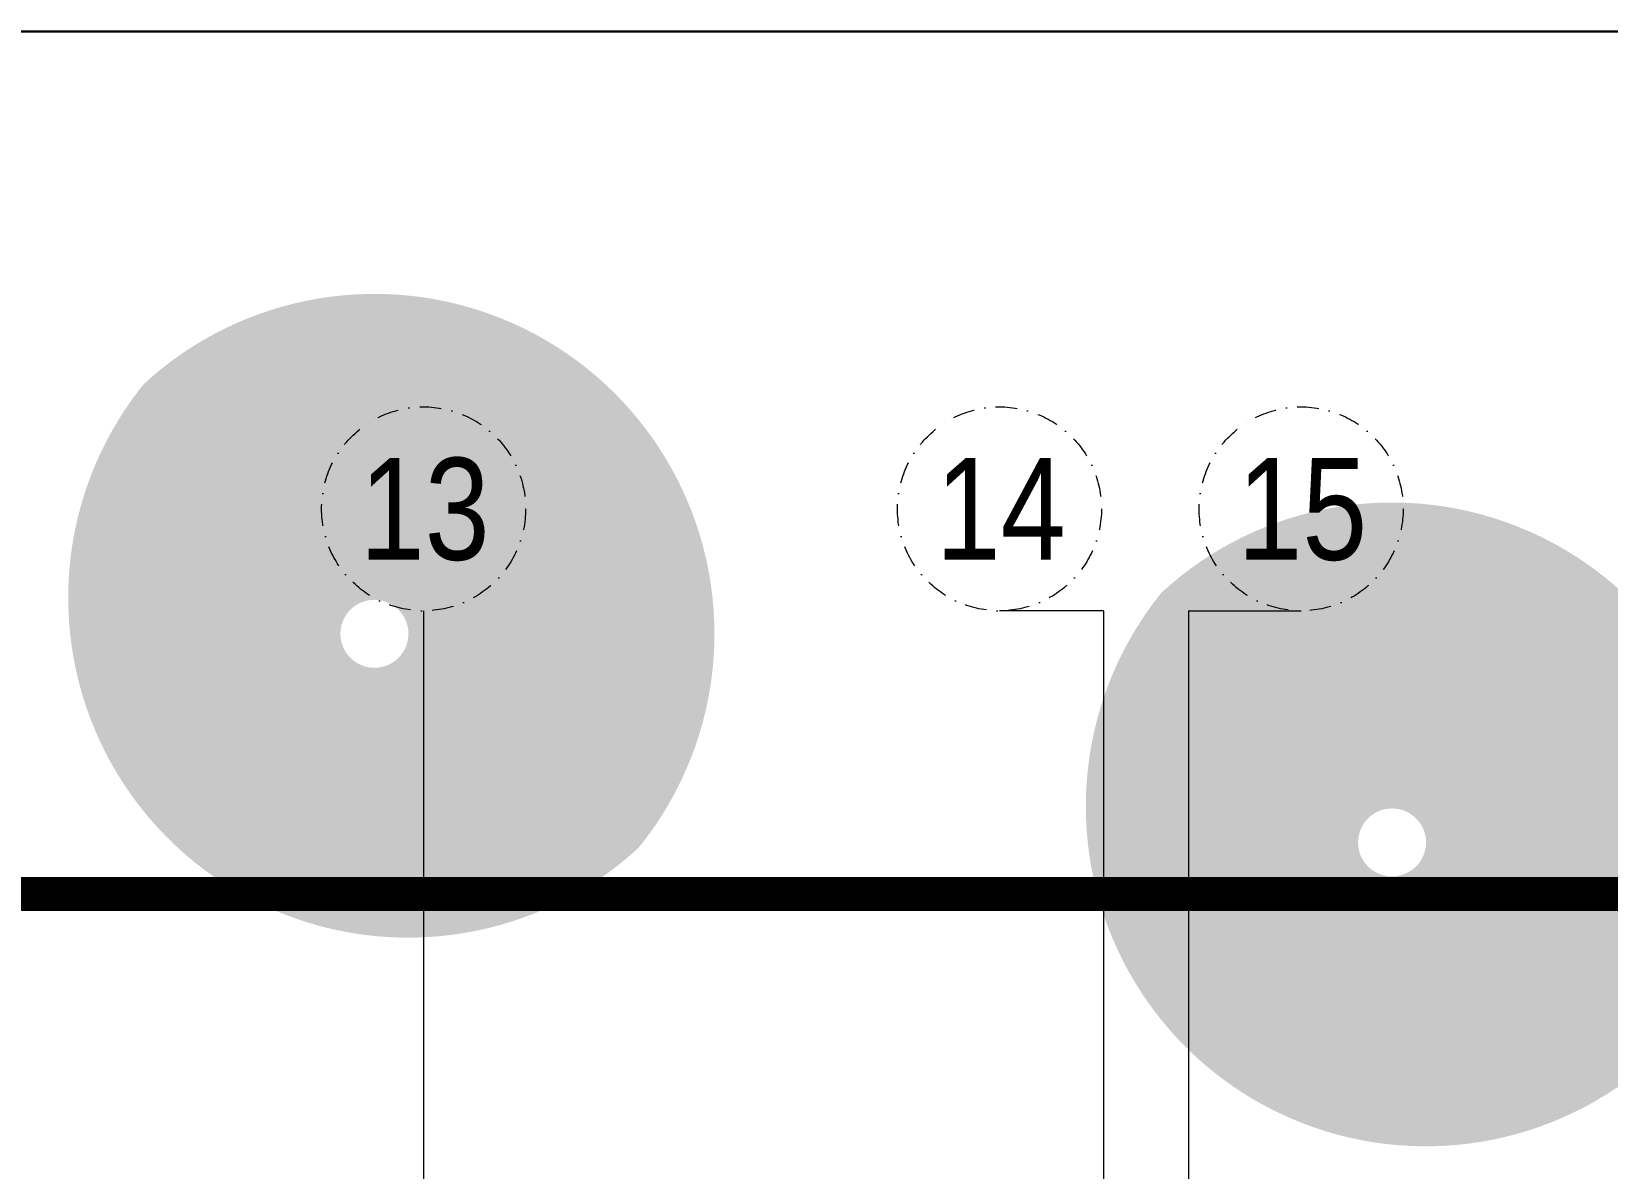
# Model space of a CAD drawing. Header units: centimetres. Extents: x 405464 to 563355, y 50011 to 66875.
# Drawn here: x 508958 to 509885, y 57242 to 57911 of the extents above; entities that cross this region are included whole.
import ezdxf
from ezdxf.enums import TextEntityAlignment as Align

# ---------------------------------------------------------------- set-up
doc = ezdxf.new("R2010")
doc.units = ezdxf.units.CM
doc.linetypes.add('DASHDOT', pattern=[25.4, 12.7, -6.35, 0, -6.35])
doc.layers.get('0').update_dxf_attribs({"lineweight": 9})
for name, color, linetype, lineweight in [('0-KRCN-MİMARİ-220526', 8, 'Continuous', 9), ('0-KRCN-Z-ANTET', 71, 'Continuous', 30), ('A_Aks', 30, 'DASHDOT', 9)]:
    doc.layers.add(name, color=color, linetype=linetype, lineweight=lineweight)
doc.styles.add('Antet_Style 02', font='swissck.ttf')

# ---------------------------------------------------------------- blocks, each defined once
blk = doc.blocks.new('a_aks')
at = {"layer": 'A_Aks', "color": 8, "ltscale": 200}
for p, q in [((4830, 5308.05), (4830, -831.11)), ((5230, 5308.05), (5168.75, 5308.05)), ((5230, 5308.05), (5230, -831.11)), ((5280, 5308.05), (5280, -831.11)), ((5280, 5308.05), (5346.2, 5308.05))]:
    blk.add_line(p, q, dxfattribs=at)
at = {"layer": 'A_Aks', "color": 8}
for centre in [(4830, 5368.05), (5168.75, 5368.05), (5346.2, 5368.05)]:
    blk.add_circle(centre, 60, dxfattribs=at)
at = {"layer": 'A_Aks', "color": 8, "style": 'Antet_Style 02'}
for s, p in [('13', (4830.66, 5368.05)), ('14', (5169.41, 5368.05)), ('15', (5346.86, 5368.05))]:
    blk.add_text(s, height=60, dxfattribs=at).set_placement(p, align=Align.MIDDLE_CENTER)
blk = doc.blocks.new('mimari_yeni_durum')
at = {"transparency": 33554559}
h = blk.add_hatch(color=8, dxfattribs=at)
h.dxf.hatch_style = 1
h.set_gradient(color1=(128, 128, 128), color2=(214, 214, 214), name='INVSPHERICAL')
h.paths.add_polyline_path([(5001.08, 5294.53, 0.653656), (4665.49, 5441.55, 0.171763), (4620.95, 5315.73, 0.653656), (4956.54, 5168.7, 0.171763)])
h.paths.add_polyline_path([(4781.08, 5294.53, -1), (4821.08, 5294.53, -1)], flags=16)
h = blk.add_hatch(color=8, dxfattribs=at)
h.dxf.hatch_style = 1
h.set_gradient(color1=(128, 128, 128), color2=(214, 214, 214), name='INVSPHERICAL')
h.paths.add_polyline_path([(5599.67, 5171.77, 0.653656), (5264.08, 5318.79, 0.171763), (5219.55, 5192.97, 0.653656), (5555.14, 5045.95, 0.171763)])
h.paths.add_polyline_path([(5379.67, 5171.77, -1), (5419.67, 5171.77, -1)], flags=16)
at = {"layer": 'A_Aks', "color": 8}
blk.add_blockref('a_aks', (0, 0), dxfattribs=at)
blk = doc.blocks.new('A$C9e52caec')
at = {"color": 1, "linetype": 'DASHDOT', "ltscale": 250, "true_color": 0xe60000, "const_width": 20}
blk.add_lwpolyline([(50, 2495), (930, 2495), (930, 1707), (1765, 1707), (1765, 4249), (1550, 4249), (1550, 5141.5), (8706.98, 5141.5), (8706.98, 2644), (12614.5, 2644), (12614.5, -227.5), (-33, -227.5), (-33, 2495)], close=True, dxfattribs=at)
at = {"color": 8}
blk.add_blockref('mimari_yeni_durum', (0, 0), dxfattribs=at)

msp = doc.modelspace()

# ---------------------------------------------------------------- block references
at = {"layer": '0-KRCN-MİMARİ-220526', "rotation": 359.999999999997}
msp.add_blockref('A$C9e52caec', (504358.27, 52262.37, 74), dxfattribs=at)

# ---------------------------------------------------------------- next in the draw order: linework, layer by layer
at = {"layer": '0-KRCN-Z-ANTET'}
msp.add_lwpolyline([(503294.83, 57911.26), (518977.39, 57911.26), (518977.39, 51111.26), (503294.83, 51111.26)], close=True, dxfattribs=at)

doc.saveas('drawing.dxf')
